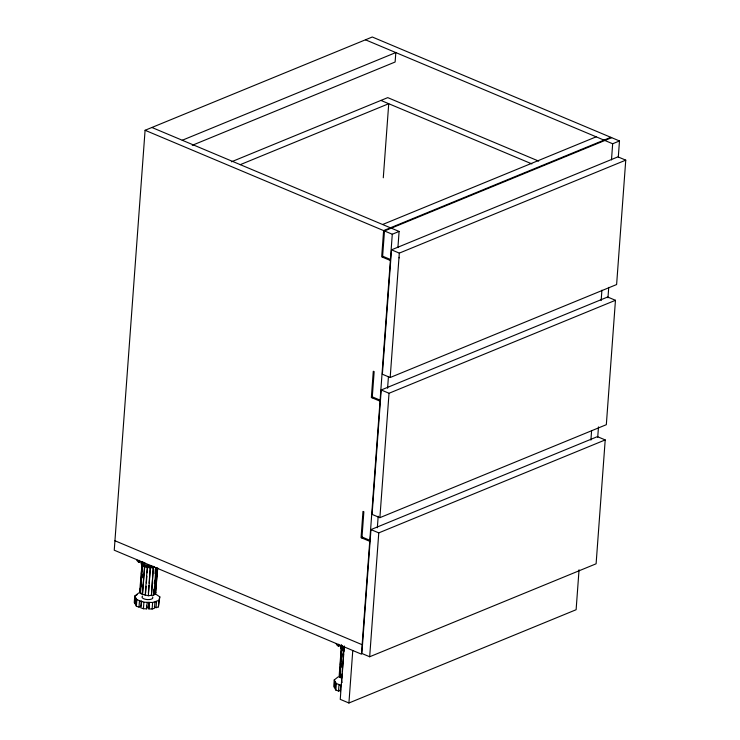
<?xml version="1.0" encoding="UTF-8"?>
<svg xmlns="http://www.w3.org/2000/svg" width="740" height="740" viewBox="0 0 740 740"><rect width="100%" height="100%" fill="white"/><g stroke="black" fill="none" stroke-linecap="round" stroke-linejoin="round"><path stroke-width="1.11" d="M618.298 157.102L619.482 140.961L372.276 37L145.086 130.277L114.247 550.199L361.453 654.16L392.283 234.238L399.101 231.444L397.917 247.586M140.85 592.768L138.565 593.045L134.736 596.042L134.255 602.573L135.05 603.933L135.485 597.902L136.012 598.799L135.568 604.83L136.363 606.19L139.018 607.142L141.248 606.014L141.618 600.991M144.744 563.038L141.146 561.577L139.055 562.474L139.213 560.328M136.363 606.19L136.845 599.659L134.736 596.042M142.802 562.067L140.498 593.388L141.026 593.36L139.666 592.074L142.219 561.623M140.239 588.568L139.666 592.074M140.489 585.22L140.979 578.523M141.303 574.064L141.719 568.487M139.018 607.142L139.453 601.12L141.21 601.75L140.767 607.78L143.421 608.733L146.696 608.844L147.14 602.813L149.304 602.887L148.86 608.909L152.135 609.02L154.494 608.225L154.938 602.193L156.501 601.676L156.057 607.697L154.299 606.837M140.193 592.046L142.339 562.863L141.812 562.89M141.516 586.672L141.682 584.434M142.172 577.737L142.413 574.388M142.968 566.859L143.088 565.184L142.57 565.212L144.781 566.192M144.596 562.511L144.439 564.666A13.607 5.578 4.2 0 0 151.367 565.591M140.498 593.388L142.441 594.544L144.578 565.36L150.488 566.544L153.559 566.387M142.441 594.544L144.855 565.184M143.421 608.733L143.902 602.203L136.845 599.659M145.197 595.367L147.26 567.192L150.414 567.543L148.352 595.728L142.709 594.368M145.632 592.953L146.122 586.265M146.363 582.916L146.862 576.22M147.103 572.871L147.537 567.007M146.696 608.844L146.576 605.255M148.37 593.267L148.944 585.46M149.11 583.222L150.276 567.321L152.32 567.219M148.86 608.909L148.971 602.314M151.413 595.571L153.347 567.173L151.413 595.571L153.939 594.923L155.946 567.589M152.135 609.02L152.616 602.49L158.897 600.371L159.812 596.856L154.938 593.573M153.541 593.674L153.874 589.207M154.281 583.629L154.531 580.28M155.021 573.583L155.345 569.115M153.939 594.923L153.467 594.784L155.049 593.748L156.935 568.08M155.807 587.061L156.057 583.712M156.547 577.015L156.797 573.666M155.049 593.748L155.52 593.887L157.398 568.218M155.52 593.887L157.731 568.061M156.057 607.697L158.416 606.902L158.897 600.371M159.812 596.856L158.416 606.902M340.345 676.665L338.069 676.943L334.23 679.94L333.749 686.47L334.545 687.83L334.989 681.799L335.507 682.696L335.072 688.727L335.858 690.087L338.513 691.04L340.752 689.911M344.239 646.936L340.65 645.474L338.55 646.371L338.707 644.226M335.858 690.087L336.339 683.557L334.23 679.94M341.464 644.651L339.17 675.971L340.52 677.266L339.993 677.285L342.296 645.965M339.577 674.704L340.067 668.007M340.308 664.659L340.807 657.962M341.048 654.613L341.454 649.035M338.513 691.04L338.957 685.018L340.714 685.647L340.271 691.678M339.688 675.944L341.695 648.61M340.52 677.266L340.761 673.918M341.26 667.221L341.501 663.873M341.991 657.176L342.241 653.827M344.1 646.409L340.252 699.356L348.919 703L576.118 609.723L579.05 569.782M339.993 677.285L341.936 678.441L342.259 673.983M342.426 671.744L343.739 653.892M343.878 651.94L344.276 650.09M342.666 648.083L342.139 648.101L344.082 649.258L344.313 646.048M383.292 177.785L388.731 103.711L240.287 164.65M348.919 703L352.776 650.506M361.934 538.026L363.858 511.775L362.989 511.414L361.065 537.656L369.741 541.301M372.22 397.87L374.153 371.628L373.284 371.267L371.36 397.51L380.027 401.154M382.552 257.206L384.486 230.954L611.675 137.677M370.962 529.6L361.869 653.476L369.676 656.759L596.107 563.797L605.209 439.921L597.402 436.637L370.962 529.6L378.769 532.883L605.209 439.921M381.22 389.98L372.081 514.383L379.888 517.667L606.328 424.695L615.458 300.292L607.651 297.008L381.22 389.98L389.027 393.264L615.458 300.292M391.506 249.833L382.377 374.227L390.184 377.511L616.614 284.548L625.753 160.145L617.946 156.862L391.506 249.833L399.313 253.117L625.753 160.145M377.345 527.768L378.186 516.233M387.584 388.25L388.435 376.716M369.676 656.759L378.769 532.883M379.888 517.667L389.027 393.264M390.184 377.511L399.313 253.117M399.193 257.881L399.239 257.335M590.909 440.078L591.584 430.856M601.148 300.57L601.916 290.191M611.481 159.905L612.665 143.763L619.482 140.961M597.716 437.285L598.484 426.906M607.966 297.767L608.724 287.397M341.362 646.621L341.834 646.769M136.142 595.423L137.094 594.673M182.262 140.249L395.817 52.568L395.123 62.012L192.243 145.308M231.417 161.81L387.742 97.625L538.674 161.107M382.626 224.507L596.181 136.826M610.805 137.316L383.616 230.593L381.683 256.836L390.359 260.48M155.4 592.638L155.927 592.611M151.274 595.349L148.352 595.728M341.233 647.796L341.76 647.768M143.902 602.203L152.616 602.49M146.428 607.263L148.601 607.337M336.339 683.557L341.381 685.379M365.458 39.803L612.665 143.763M380.924 100.427L531.866 163.901M151.904 127.484L399.101 231.444M145.086 130.277L392.283 234.238M382.626 256.188L390.433 259.472M372.294 396.862L380.101 400.146M362.008 537.009L369.815 540.293M114.941 540.746L362.147 644.707M342.065 649.11L344.007 650.266M144.578 565.36L142.644 564.204L143.162 564.185L142.339 562.863M338.55 646.371A13.607 5.578 4.2 0 1 336.145 643.513M342.417 682.234A5.439 2.229 4.2 0 1 342.046 679.986M343.314 650.266A8.713 3.571 4.2 0 1 340.937 646.677M343.388 649.258A8.713 3.571 4.2 0 1 341.011 645.678M139.055 562.474A13.607 5.578 4.2 0 1 136.65 559.607M152.57 596.958A5.439 2.229 4.2 0 1 147.084 599.576A5.439 2.229 4.2 0 1 142.552 596.088M154.327 567.506A8.713 3.571 4.2 0 1 144.679 566.72A8.713 3.571 4.2 0 1 141.442 562.779M154.401 566.507A8.713 3.571 4.2 0 1 144.753 565.721A8.713 3.571 4.2 0 1 141.516 561.771"/></g></svg>
